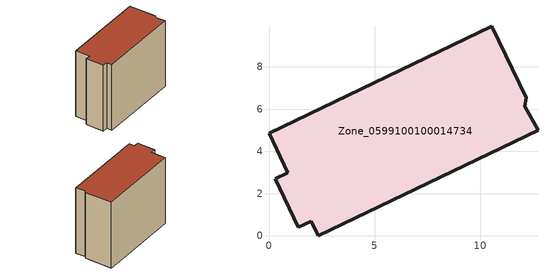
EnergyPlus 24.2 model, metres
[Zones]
Zone_0599100100014734
 floor ground (C_G): 1.39,0.4 0.29,2.71 0.89,3 0,4.85 10.56,9.93 12.19,6.55 12.12,6.15 12.74,4.99 2.33,0 1.99,0.69 z0
 wall outside (C_F): 0.29,2.71 1.39,0.4 1.99,0.69 2.33,0 12.74,4.99 12.12,6.15 12.19,6.55 10.56,9.93 0,4.85 0.89,3 0.29,2.71 z0:9.82
 roof outside (C_R): 12.19,6.55 10.56,9.93 0,4.85 0.89,3 0.29,2.71 1.39,0.4 1.99,0.69 2.33,0 12.74,4.99 12.12,6.15 z9.82
[BUILDING]
Pand.0599100100014734: North Axis=0; Terrain=City; Loads Convergence Tolerance Value=0.04; Temperature Convergence Tolerance Value=0.4; Solar Distribution=FullExterior; Maximum Number of Warmup Days=25; Minimum Number of Warmup Days=1
[Site:Location]
Rotterdam.The.Hague.AP_ZH_NLD Design_Conditions: Latitude=51.96; Longitude=4.45; Time Zone=1; Elevation=-4.5
[SITE:GROUNDTEMPERATURE:BUILDINGSURFACE]
18, 18, 18, 18, 18, 18, 18, 18, 18, 18, 18, 18
[MATERIAL] Thermal Absorptance=0.9; Solar Absorptance=0.7; Visible Absorptance=0.7
Name | Roughness | Thickness | Conductivity | Density | Specific Heat
G.TI.2015-2018 | MediumSmooth | 0.15 | 0.0428571 | 540 | 1210
F.TI.2015-2018 | Rough | 0.3 | 0.0666667 | 1920 | 840
R.TI.2015-2018 | MediumRough | 0.2 | 0.0333333 | 1500 | 1000
[CONSTRUCTION]
C_G: G.TI.2015-2018
C_F: F.TI.2015-2018
C_R: R.TI.2015-2018
[ZONE]
Zone_0599100100014734: Type=1; Multiplier=1; Ceiling Height=Autocalculate; Volume=Autocalculate; Floor Area=autocalculate; Part of Total Floor Area=Yes
[ZONEINFILTRATION:DESIGNFLOWRATE]
Infil_Zone_0599100100014734: Zone or ZoneList or Space or SpaceList=Zone_0599100100014734; Schedule=AlwaysOn; Design Flow Rate Calculation Method=Flow/Area; Flow Rate per Floor Area=0.0015; Constant Term Coefficient=1; Temperature Term Coefficient=0; Velocity Term Coefficient=0; Velocity Squared Term Coefficient=0
[HVACTEMPLATE:ZONE:IDEALLOADSAIRSYSTEM]
Zone_0599100100014734: Maximum Heating Supply Air Temperature=50; Minimum Cooling Supply Air Temperature=13; Maximum Heating Supply Air Humidity Ratio=0.0156; Minimum Cooling Supply Air Humidity Ratio=0.0077; Heating Limit=NoLimit; Cooling Limit=NoLimit; Dehumidification Control Type=ConstantSensibleHeatRatio; Cooling Sensible Heat Ratio=0.7; Dehumidification Setpoint=60; Humidification Control Type=None; Humidification Setpoint=30; Outdoor Air Method=None; Outdoor Air Flow Rate per Person=0.00944; Outdoor Air Flow Rate per Zone Floor Area=0; Outdoor Air Flow Rate per Zone=0; Demand Controlled Ventilation Type=None; Outdoor Air Economizer Type=NoEconomizer; Heat Recovery Type=None; Sensible Heat Recovery Effectiveness=0.7; Latent Heat Recovery Effectiveness=0.65
[ZONECONTROL:THERMOSTAT]
ThermostatControl_Zone_0599100100014734: Zone or ZoneList=Zone_0599100100014734; Control Type Schedule=DualSetpointControlType; Control 1=Thermostat_Zone_0599100100014734; Temperature Difference Between Cutout And Setpoint=0
[THERMOSTATSETPOINT:DUALSETPOINT]
Thermostat_Zone_0599100100014734: Heating Setpoint Temperature Schedule=HeatingSetpoint_Zone_0599100100014734; Cooling Setpoint Temperature Schedule=CoolingSetpoint_Zone_0599100100014734
[SCHEDULE:COMPACT]
HeatingSetpoint_Zone_0599100100014734: Through: 12/31, For: AllDays, Until: 24:00, 21
CoolingSetpoint_Zone_0599100100014734: Through: 12/31, For: AllDays, Until: 24:00, 24
DualSetpointControlType: Through: 12/31, For: AllDays, Until: 24:00, 4
AlwaysOn: Through: 12/31, For: AllDays, Until: 24:00, 1
